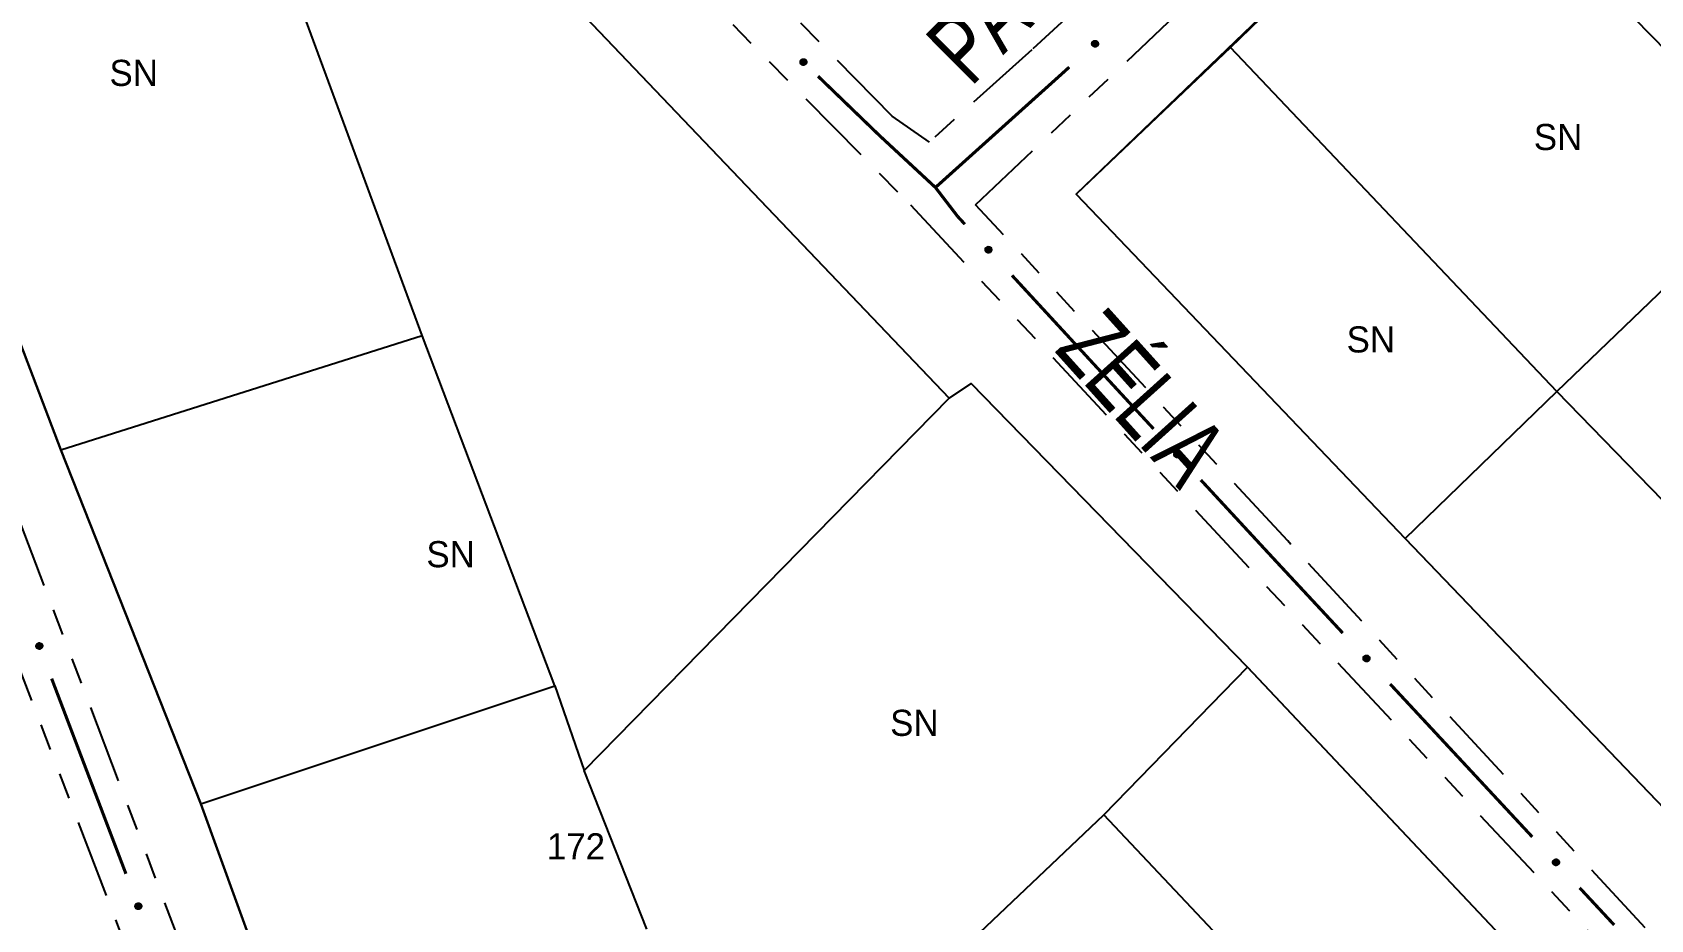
# Model space of a CAD drawing. Extents: x 204373 to 205952, y 4873300 to 4875179.
# Drawn here: x 205506.9 to 205599.9, y 4874793.6 to 4874844.6 of the extents above; entities that cross this region are included whole.
import ezdxf
from ezdxf.enums import TextEntityAlignment as Align

# ---------------------------------------------------------------- set-up
doc = ezdxf.new("R2010")
doc.units = 0
doc.header["$LTSCALE"] = 1.5
doc.header["$MEASUREMENT"] = 0
doc.linetypes.add('TRACO_25', pattern=[8, 3, -1, 1, -1, 1, -1])
for name, color, linetype in [('CD_MALHA_LOTES', 7, 'CONTINUOUS'), ('RU-QUADRA', 220, 'CONTINUOUS'), ('SV-EIXO-RUA-N-PAV', 6, 'CONTINUOUS'), ('SV-RUA-NAO-PAV', 7, 'CONTINUOUS'), ('SV-TXT-RUA-PAV', 7, 'CONTINUOUS'), ('Th_NmrPort', 1, 'CONTINUOUS')]:
    doc.layers.add(name, color=color, linetype=linetype)
doc.styles.add('ARIAL', font='ARIAL.SHX')

msp = doc.modelspace()

# ---------------------------------------------------------------- linework, layer by layer
at = {"layer": 'CD_MALHA_LOTES', "linetype": 'Continuous', "flags": 128}
for points in [[(205520.211141, 4874864.919674), (205559.614583, 4874823.609614)], [(205529.320539, 4874827.211004), (205515.974212, 4874863.436749)], [(205508.559586, 4874820.643763), (205495.001413, 4874856.233969)], [(205575.795304, 4874843.76612), (205588.551171, 4874856.118853)], [(205607.572614, 4874836.70113), (205588.551171, 4874856.118853)], [(205575.795304, 4874843.76612), (205566.923932, 4874835.331044)], [(205594.556076, 4874823.987322), (205575.795304, 4874843.76612)], [(205566.923932, 4874835.331044), (205585.830135, 4874815.552247)], [(205594.556076, 4874823.987322), (205603.791029, 4874832.858695)], [(205508.559586, 4874820.643763), (205529.320539, 4874827.211004)], [(205536.947012, 4874807.08559), (205529.320539, 4874827.211004)], [(205559.614583, 4874823.609614), (205560.885662, 4874824.457)], [(205560.885662, 4874824.457), (205576.774147, 4874808.144822)], [(205538.641784, 4874802.213121), (205559.614583, 4874823.609614)], [(205585.830135, 4874815.552247), (205594.556076, 4874823.987322)], [(205615.498332, 4874802.463336), (205594.556076, 4874823.987322)], [(205516.609752, 4874800.306503), (205508.559586, 4874820.643763)], [(205606.62696, 4874793.882829), (205585.830135, 4874815.552247)], [(205568.512135, 4874799.670964), (205576.774147, 4874808.144822)], [(205576.774147, 4874808.144822), (205597.958793, 4874785.689097)], [(205516.609752, 4874800.306503), (205536.947012, 4874807.08559)], [(205536.947012, 4874807.08559), (205538.641784, 4874802.213121)], [(205542.243173, 4874793.103723), (205538.641784, 4874802.213121)], [(205521.905913, 4874785.689097), (205516.609752, 4874800.306503)], [(205551.988111, 4874783.994325), (205568.512135, 4874799.670964)], [(205589.273088, 4874777.638932), (205568.512135, 4874799.670964)]]:
    msp.add_lwpolyline(points, dxfattribs=at)
at = {"layer": 'RU-QUADRA', "linetype": 'Continuous', "flags": 128}
for points in [[(205597.958793, 4874785.689097), (205576.774147, 4874808.144822), (205560.885662, 4874824.457), (205559.614583, 4874823.609614), (205520.211141, 4874864.919674), (205515.974212, 4874863.436749), (205508.135893, 4874882.50293), (205506.017429, 4874885.256934), (205502.839732, 4874887.587245), (205499.873881, 4874888.858324), (205484.197243, 4874883.985855), (205495.001413, 4874856.233969), (205508.559586, 4874820.643763), (205516.609752, 4874800.306503), (205521.905913, 4874785.689097)], [(205619.725203, 4874885.971951), (205588.551171, 4874856.118853), (205566.923932, 4874835.331044), (205585.830135, 4874815.552247), (205606.62696, 4874793.882829)]]:
    msp.add_lwpolyline(points, dxfattribs=at)
at = {"layer": 'SV-EIXO-RUA-N-PAV'}
for points in [[(205568.179502, 4874843.994175), (205568.17785, 4874843.945295), (205568.166434, 4874843.903623), (205568.146909, 4874843.871606), (205568.122278, 4874843.847813), (205568.094338, 4874843.826309), (205568.061385, 4874843.810844), (205568.021009, 4874843.801781), (205567.971964, 4874843.803095), (205567.930043, 4874843.817595), (205567.89763, 4874843.835058), (205567.871341, 4874843.859313), (205567.850906, 4874843.886805), (205567.835974, 4874843.921566), (205567.827189, 4874843.962573), (205567.829703, 4874844.011858), (205567.841175, 4874844.052636), (205567.860874, 4874844.083108), (205567.885426, 4874844.109382), (205567.914214, 4874844.130994), (205567.946648, 4874844.145988), (205567.987952, 4874844.154759), (205568.036563, 4874844.151633), (205568.077365, 4874844.140655), (205568.108105, 4874844.12139), (205568.133429, 4874844.096636), (205568.155337, 4874844.068874), (205568.172262, 4874844.036397), (205568.179502, 4874843.994175)], [(205551.213713, 4874843.099911), (205551.262596, 4874843.101485), (205551.30493, 4874843.092842), (205551.338165, 4874843.07547), (205551.36353, 4874843.052461), (205551.386829, 4874843.026), (205551.404433, 4874842.994138), (205551.416138, 4874842.954448), (205551.418061, 4874842.905423), (205551.406357, 4874842.862637), (205551.391069, 4874842.829143), (205551.3686, 4874842.801312), (205551.342514, 4874842.779109), (205551.308814, 4874842.761918), (205551.268475, 4874842.750448), (205551.219132, 4874842.749708), (205551.177686, 4874842.758466), (205551.145982, 4874842.776113), (205551.118146, 4874842.798879), (205551.094683, 4874842.826179), (205551.077583, 4874842.857555), (205551.066108, 4874842.89819), (205551.066023, 4874842.946902), (205551.074286, 4874842.988338), (205551.091483, 4874843.020282), (205551.114513, 4874843.047183), (205551.14077, 4874843.070874), (205551.172061, 4874843.089903), (205551.213713, 4874843.099911)], [(205561.857684, 4874832.317813), (205561.906575, 4874832.316519), (205561.94833, 4874832.30541), (205561.980489, 4874832.28612), (205562.004462, 4874832.261664), (205562.02617, 4874832.233883), (205562.041876, 4874832.201044), (205562.051235, 4874832.160736), (205562.050282, 4874832.111682), (205562.03609, 4874832.069656), (205562.018865, 4874832.037116), (205561.994803, 4874832.01065), (205561.967461, 4874831.990014), (205561.932811, 4874831.974827), (205561.89187, 4874831.965742), (205561.842568, 4874831.967894), (205561.801707, 4874831.979067), (205561.771091, 4874831.998541), (205561.744637, 4874832.0229), (205561.722815, 4874832.051528), (205561.707583, 4874832.083852), (205561.69851, 4874832.12509), (205561.701279, 4874832.173723), (205561.711957, 4874832.214604), (205561.730997, 4874832.245485), (205561.755564, 4874832.27099), (205561.783164, 4874832.293101), (205561.815517, 4874832.310264), (205561.857684, 4874832.317813)], [(205572.708394, 4874820.559574), (205572.757287, 4874820.55836), (205572.799061, 4874820.547319), (205572.831251, 4874820.528082), (205572.855264, 4874820.503665), (205572.877017, 4874820.475919), (205572.892777, 4874820.443106), (205572.902202, 4874820.402813), (205572.901328, 4874820.353758), (205572.887205, 4874820.311709), (205572.870033, 4874820.279141), (205572.846015, 4874820.252635), (205572.818707, 4874820.231955), (205572.784082, 4874820.216711), (205572.743155, 4874820.207559), (205572.69385, 4874820.209631), (205572.652971, 4874820.220737), (205572.622323, 4874820.240161), (205572.595829, 4874820.264476), (205572.573961, 4874820.293069), (205572.558676, 4874820.325368), (205572.549535, 4874820.366591), (205572.552225, 4874820.415229), (205572.562836, 4874820.456127), (205572.581825, 4874820.487039), (205572.606351, 4874820.512584), (205572.633915, 4874820.53474), (205572.66624, 4874820.551956), (205572.708394, 4874820.559574)], [(205507.365916, 4874809.535843), (205507.410819, 4874809.516457), (205507.445446, 4874809.490614), (205507.468123, 4874809.460747), (205507.48128, 4874809.429129), (205507.491097, 4874809.395266), (205507.493463, 4874809.358942), (205507.487158, 4874809.318045), (205507.468027, 4874809.272865), (205507.439222, 4874809.239133), (205507.41113, 4874809.215334), (205507.378951, 4874809.199716), (205507.345895, 4874809.19073), (205507.308082, 4874809.189521), (205507.266699, 4874809.196315), (205507.221735, 4874809.216651), (205507.187961, 4874809.24222), (205507.166785, 4874809.271684), (205507.151289, 4874809.304135), (205507.141681, 4874809.338826), (205507.139564, 4874809.374496), (205507.14648, 4874809.41615), (205507.16714, 4874809.460264), (205507.192257, 4874809.49424), (205507.221417, 4874809.515824), (205507.253708, 4874809.530361), (205507.287552, 4874809.54062), (205507.323967, 4874809.544518), (205507.365916, 4874809.535843)], [(205583.587663, 4874808.827936), (205583.636559, 4874808.826856), (205583.678363, 4874808.81593), (205583.710606, 4874808.796781), (205583.734686, 4874808.772431), (205583.756516, 4874808.744745), (205583.772366, 4874808.711976), (205583.781901, 4874808.671709), (205583.781163, 4874808.622651), (205583.767155, 4874808.580563), (205583.750073, 4874808.547948), (205583.726128, 4874808.521377), (205583.698877, 4874808.500621), (205583.664293, 4874808.485283), (205583.623392, 4874808.476018), (205583.574081, 4874808.477954), (205583.533172, 4874808.488947), (205583.502471, 4874808.508287), (205583.47591, 4874808.53253), (205583.453963, 4874808.561062), (205583.43859, 4874808.593319), (205583.429335, 4874808.634517), (205583.431892, 4874808.683162), (205583.44239, 4874808.724089), (205583.461294, 4874808.755053), (205583.48575, 4874808.780665), (205583.513252, 4874808.802897), (205583.54553, 4874808.820202), (205583.587663, 4874808.827936)], [(205594.483981, 4874797.111697), (205594.532877, 4874797.110617), (205594.574681, 4874797.099691), (205594.606924, 4874797.080542), (205594.631004, 4874797.056192), (205594.652833, 4874797.028506), (205594.668684, 4874796.995737), (205594.678219, 4874796.95547), (205594.67748, 4874796.906412), (205594.663473, 4874796.864324), (205594.646391, 4874796.831709), (205594.622446, 4874796.805138), (205594.595195, 4874796.784382), (205594.560611, 4874796.769044), (205594.51971, 4874796.759779), (205594.470399, 4874796.761715), (205594.42949, 4874796.772708), (205594.398789, 4874796.792049), (205594.372228, 4874796.816291), (205594.350281, 4874796.844823), (205594.334908, 4874796.87708), (205594.325653, 4874796.918278), (205594.32821, 4874796.966923), (205594.338708, 4874797.00785), (205594.357612, 4874797.038814), (205594.382068, 4874797.064426), (205594.40957, 4874797.086658), (205594.441848, 4874797.103963), (205594.483981, 4874797.111697)], [(205513.057201, 4874794.582272), (205513.102103, 4874794.562886), (205513.13673, 4874794.537043), (205513.159407, 4874794.507176), (205513.172564, 4874794.475558), (205513.182382, 4874794.441695), (205513.184747, 4874794.405371), (205513.178442, 4874794.364474), (205513.159312, 4874794.319294), (205513.130506, 4874794.285562), (205513.102415, 4874794.261763), (205513.070235, 4874794.246145), (205513.03718, 4874794.237159), (205512.999367, 4874794.23595), (205512.957984, 4874794.242744), (205512.913019, 4874794.26308), (205512.879245, 4874794.288649), (205512.85807, 4874794.318113), (205512.842574, 4874794.350564), (205512.832965, 4874794.385255), (205512.830849, 4874794.420925), (205512.837765, 4874794.462579), (205512.858424, 4874794.506693), (205512.883541, 4874794.540669), (205512.912701, 4874794.562253), (205512.944992, 4874794.57679), (205512.978836, 4874794.58705), (205513.015251, 4874794.590948), (205513.057201, 4874794.582272)]]:
    msp.add_lwpolyline(points, close=True, dxfattribs=at)
for points in [[(205567.987952, 4874844.154759), (205567.827189, 4874843.962573)], [(205567.946648, 4874844.145988), (205567.829703, 4874844.011858)], [(205568.010444, 4874844.149482), (205567.833491, 4874843.944495)], [(205567.964823, 4874844.144909), (205567.833876, 4874843.992775)], [(205568.036563, 4874844.151633), (205567.835974, 4874843.921566)], [(205567.927646, 4874844.135102), (205567.839859, 4874844.036923)], [(205567.914214, 4874844.130994), (205567.841175, 4874844.052636)], [(205568.054684, 4874844.145426), (205567.846236, 4874843.908142)], [(205568.077365, 4874844.140655), (205567.850906, 4874843.886805)], [(205568.089649, 4874844.129258), (205567.86302, 4874843.875459)], [(205568.108105, 4874844.12139), (205567.871341, 4874843.859313)], [(205568.118554, 4874844.107585), (205567.88403, 4874843.850302)], [(205568.133429, 4874844.096636), (205567.89763, 4874843.835058)], [(205568.142316, 4874844.079397), (205567.918718, 4874843.828351)], [(205568.155337, 4874844.068874), (205567.930043, 4874843.817595)], [(205568.160203, 4874844.04956), (205567.954693, 4874843.813101)], [(205568.172262, 4874844.036397), (205567.971964, 4874843.803095)], [(205568.17405, 4874844.016052), (205567.99783, 4874843.8062)], [(205568.179502, 4874843.994175), (205568.021009, 4874843.801781)], [(205568.17752, 4874843.967587), (205568.046388, 4874843.811597)], [(205568.17785, 4874843.945295), (205568.061385, 4874843.810844)], [(205568.171445, 4874843.921511), (205568.083751, 4874843.825259)], [(205568.166434, 4874843.903623), (205568.094338, 4874843.826309)], [(205551.066023, 4874842.946902), (205551.308814, 4874842.761918)], [(205551.066108, 4874842.89819), (205551.268475, 4874842.750448)], [(205551.069891, 4874842.920981), (205551.286098, 4874842.757928)], [(205551.071021, 4874842.965392), (205551.321532, 4874842.773042)], [(205551.074286, 4874842.988338), (205551.342514, 4874842.779109)], [(205551.077461, 4874842.875762), (205551.237898, 4874842.75513)], [(205551.077583, 4874842.857555), (205551.219132, 4874842.749708)], [(205551.084848, 4874843.001347), (205551.353037, 4874842.791945)], [(205551.089698, 4874842.839311), (205551.193452, 4874842.758189)], [(205551.091483, 4874843.020282), (205551.3686, 4874842.801312)], [(205551.104568, 4874843.031618), (205551.376755, 4874842.814568)], [(205551.114513, 4874843.047183), (205551.391069, 4874842.829143)], [(205551.131128, 4874843.057187), (205551.39637, 4874842.850627)], [(205551.14077, 4874843.070874), (205551.406357, 4874842.862637)], [(205551.159722, 4874843.077003), (205551.409216, 4874842.887529)], [(205551.172061, 4874843.089903), (205551.418061, 4874842.905423)], [(205551.192244, 4874843.093029), (205551.413257, 4874842.931028)], [(205551.213713, 4874843.099911), (205551.416138, 4874842.954448)], [(205551.240375, 4874843.099686), (205551.40467, 4874842.979124)], [(205551.262596, 4874843.101485), (205551.404433, 4874842.994138)], [(205551.28675, 4874843.096662), (205551.388574, 4874843.015505)], [(205551.30493, 4874843.092842), (205551.386829, 4874843.026)], [(205551.094683, 4874842.826179), (205551.177686, 4874842.758466)], [(205561.69851, 4874832.12509), (205561.89187, 4874831.965742)], [(205561.701279, 4874832.173723), (205561.932811, 4874831.974827)], [(205561.703622, 4874832.14762), (205561.909901, 4874831.972176)], [(205561.707353, 4874832.191889), (205561.946159, 4874831.985187)], [(205561.707583, 4874832.083852), (205561.842568, 4874831.967894)], [(205561.708529, 4874832.102035), (205561.861619, 4874831.972207)], [(205561.711957, 4874832.214604), (205561.967461, 4874831.990014)], [(205561.718608, 4874832.06493), (205561.817429, 4874831.977866)], [(205561.722815, 4874832.051528), (205561.801707, 4874831.979067)], [(205561.723264, 4874832.226972), (205561.978718, 4874832.002211)], [(205561.730997, 4874832.245485), (205561.994803, 4874832.01065)], [(205561.744724, 4874832.256035), (205562.003721, 4874832.023405)], [(205561.755564, 4874832.27099), (205562.018865, 4874832.037116)], [(205561.772737, 4874832.280003), (205562.025416, 4874832.058252)], [(205561.783164, 4874832.293101), (205562.03609, 4874832.069656)], [(205561.802443, 4874832.298109), (205562.040403, 4874832.094338)], [(205561.815517, 4874832.310264), (205562.050282, 4874832.111682)], [(205561.835848, 4874832.312201), (205562.046987, 4874832.137525)], [(205561.857684, 4874832.317813), (205562.051235, 4874832.160736)], [(205561.884287, 4874832.316026), (205562.041233, 4874832.186042)], [(205561.906575, 4874832.316519), (205562.041876, 4874832.201044)], [(205561.930405, 4874832.310289), (205562.027298, 4874832.223304)], [(205561.94833, 4874832.30541), (205562.02617, 4874832.233883)], [(205572.606351, 4874820.512584), (205572.870033, 4874820.279141)], [(205572.623509, 4874820.521625), (205572.876551, 4874820.300287)], [(205572.633915, 4874820.53474), (205572.887205, 4874820.311709)], [(205572.653185, 4874820.53978), (205572.891478, 4874820.336398)], [(205572.66624, 4874820.551956), (205572.901328, 4874820.353758)], [(205572.686567, 4874820.553927), (205572.897991, 4874820.379595)], [(205572.708394, 4874820.559574), (205572.902202, 4874820.402813)], [(205572.735, 4874820.557831), (205572.892159, 4874820.428103)], [(205572.757287, 4874820.55836), (205572.892777, 4874820.443106)], [(205572.781127, 4874820.552169), (205572.878162, 4874820.465342)], [(205572.799061, 4874820.547319), (205572.877017, 4874820.475919)], [(205572.549535, 4874820.366591), (205572.743155, 4874820.207559)], [(205572.552225, 4874820.415229), (205572.784082, 4874820.216711)], [(205572.55461, 4874820.38913), (205572.761176, 4874820.214023)], [(205572.558269, 4874820.433405), (205572.797413, 4874820.227093)], [(205572.558676, 4874820.325368), (205572.69385, 4874820.209631)], [(205572.559591, 4874820.343552), (205572.712894, 4874820.213975)], [(205572.562836, 4874820.456127), (205572.818707, 4874820.231955)], [(205572.569732, 4874820.306464), (205572.668694, 4874820.219562)], [(205572.573961, 4874820.293069), (205572.652971, 4874820.220737)], [(205572.574123, 4874820.468513), (205572.829944, 4874820.24417)], [(205572.581825, 4874820.487039), (205572.846015, 4874820.252635)], [(205572.595535, 4874820.497611), (205572.854912, 4874820.265404)], [(205507.139564, 4874809.374496), (205507.221735, 4874809.216651)], [(205507.141681, 4874809.338826), (205507.187961, 4874809.24222)], [(205507.14276, 4874809.352831), (205507.202109, 4874809.235258)], [(205507.14648, 4874809.41615), (205507.266699, 4874809.196315)], [(205507.147205, 4874809.391023), (205507.241024, 4874809.213568)], [(205507.159606, 4874809.435162), (205507.28583, 4874809.195581)], [(205507.16714, 4874809.460264), (205507.308082, 4874809.189521)], [(205507.179534, 4874809.474867), (205507.324326, 4874809.194173)], [(205507.192257, 4874809.49424), (205507.345895, 4874809.19073)], [(205507.207352, 4874809.501515), (205507.360881, 4874809.197865)], [(205507.221417, 4874809.515824), (205507.378951, 4874809.199716)], [(205507.238083, 4874809.520511), (205507.391973, 4874809.208239)], [(205507.253708, 4874809.530361), (205507.41113, 4874809.215334)], [(205507.273001, 4874809.532341), (205507.425073, 4874809.232517)], [(205507.287552, 4874809.54062), (205507.439222, 4874809.239133)], [(205507.30731, 4874809.538098), (205507.452406, 4874809.26044)], [(205507.323967, 4874809.544518), (205507.468027, 4874809.272865)], [(205507.34356, 4874809.538755), (205507.474581, 4874809.298079)], [(205507.365916, 4874809.535843), (205507.487158, 4874809.318045)], [(205507.389946, 4874809.524289), (205507.487286, 4874809.345255)], [(205507.410819, 4874809.516457), (205507.493463, 4874809.358942)], [(205507.430622, 4874809.50181), (205507.488209, 4874809.385027)], [(205507.445446, 4874809.490614), (205507.491097, 4874809.395266)], [(205583.429335, 4874808.634517), (205583.623392, 4874808.476018)], [(205583.431892, 4874808.683162), (205583.664293, 4874808.485283)], [(205583.434349, 4874808.657069), (205583.641395, 4874808.482531)], [(205583.437885, 4874808.701354), (205583.677596, 4874808.495701)], [(205583.43859, 4874808.593319), (205583.574081, 4874808.477954)], [(205583.439455, 4874808.611506), (205583.593114, 4874808.48235)], [(205583.44239, 4874808.724089), (205583.698877, 4874808.500621)], [(205583.449697, 4874808.574445), (205583.548899, 4874808.487816)], [(205583.453643, 4874808.736506), (205583.71008, 4874808.512867)], [(205583.453963, 4874808.561062), (205583.533172, 4874808.488947)], [(205583.461294, 4874808.755053), (205583.726128, 4874808.521377)], [(205583.474975, 4874808.765663), (205583.73499, 4874808.53417)], [(205583.48575, 4874808.780665), (205583.750073, 4874808.547948)], [(205583.502883, 4874808.789754), (205583.756532, 4874808.569113)], [(205583.513252, 4874808.802897), (205583.767155, 4874808.580563)], [(205583.532509, 4874808.807989), (205583.77136, 4874808.605264)], [(205583.54553, 4874808.820202), (205583.781163, 4874808.622651)], [(205583.565852, 4874808.822228), (205583.777754, 4874808.648479)], [(205583.587663, 4874808.827936), (205583.781901, 4874808.671709)], [(205583.614273, 4874808.826266), (205583.771789, 4874808.696971)], [(205583.636559, 4874808.826856), (205583.772366, 4874808.711976)], [(205583.660416, 4874808.820731), (205583.757689, 4874808.734171)], [(205583.678363, 4874808.81593), (205583.756516, 4874808.744745)], [(205594.325653, 4874796.918278), (205594.51971, 4874796.759779)], [(205594.32821, 4874796.966923), (205594.560611, 4874796.769044)], [(205594.330667, 4874796.94083), (205594.537713, 4874796.766292)], [(205594.334203, 4874796.985115), (205594.573914, 4874796.779462)], [(205594.334908, 4874796.87708), (205594.470399, 4874796.761715)], [(205594.335773, 4874796.895267), (205594.489431, 4874796.766112)], [(205594.338708, 4874797.00785), (205594.595195, 4874796.784382)], [(205594.346015, 4874796.858206), (205594.445217, 4874796.771577)], [(205594.34996, 4874797.020267), (205594.606398, 4874796.796628)], [(205594.350281, 4874796.844823), (205594.42949, 4874796.772708)], [(205594.357612, 4874797.038814), (205594.622446, 4874796.805138)], [(205594.371293, 4874797.049424), (205594.631307, 4874796.817931)], [(205594.382068, 4874797.064426), (205594.646391, 4874796.831709)], [(205594.399201, 4874797.073515), (205594.65285, 4874796.852874)], [(205594.40957, 4874797.086658), (205594.663473, 4874796.864324)], [(205594.428827, 4874797.091751), (205594.667678, 4874796.889025)], [(205594.441848, 4874797.103963), (205594.67748, 4874796.906412)], [(205594.46217, 4874797.105989), (205594.674072, 4874796.93224)], [(205594.483981, 4874797.111697), (205594.678219, 4874796.95547)], [(205594.510591, 4874797.110027), (205594.668106, 4874796.980732)], [(205594.532877, 4874797.110617), (205594.668684, 4874796.995737)], [(205594.556734, 4874797.104492), (205594.654007, 4874797.017932)], [(205594.574681, 4874797.099691), (205594.652833, 4874797.028506)], [(205512.837765, 4874794.462579), (205512.957984, 4874794.242744)], [(205512.85089, 4874794.481592), (205512.977114, 4874794.24201)], [(205512.858424, 4874794.506693), (205512.999367, 4874794.23595)], [(205512.870819, 4874794.521297), (205513.01561, 4874794.240602)], [(205512.883541, 4874794.540669), (205513.03718, 4874794.237159)], [(205512.898637, 4874794.547944), (205513.052165, 4874794.244294)], [(205512.912701, 4874794.562253), (205513.070235, 4874794.246145)], [(205512.929367, 4874794.56694), (205513.083257, 4874794.254668)], [(205512.944992, 4874794.57679), (205513.102415, 4874794.261763)], [(205512.964285, 4874794.57877), (205513.116358, 4874794.278946)], [(205512.978836, 4874794.58705), (205513.130506, 4874794.285562)], [(205512.998594, 4874794.584528), (205513.14369, 4874794.306869)], [(205513.015251, 4874794.590948), (205513.159312, 4874794.319294)], [(205513.034844, 4874794.585184), (205513.165865, 4874794.344508)], [(205513.057201, 4874794.582272), (205513.178442, 4874794.364474)], [(205513.08123, 4874794.570718), (205513.17857, 4874794.391684)], [(205513.102103, 4874794.562886), (205513.184747, 4874794.405371)], [(205513.121906, 4874794.548239), (205513.179493, 4874794.431456)], [(205513.13673, 4874794.537043), (205513.182382, 4874794.441695)], [(205512.830849, 4874794.420925), (205512.913019, 4874794.26308)], [(205512.832965, 4874794.385255), (205512.879245, 4874794.288649)], [(205512.834045, 4874794.39926), (205512.893393, 4874794.281687)], [(205512.838489, 4874794.437452), (205512.932308, 4874794.259997)]]:
    msp.add_lwpolyline(points, dxfattribs=at)
at = {"layer": 'SV-EIXO-RUA-N-PAV', "const_width": 0.18}
for points in [[(205552.081388, 4874842.110003), (205554.960311, 4874839.332989)], [(205566.003051, 4874842.165812), (205559.084485, 4874835.946091)], [(205566.518742, 4874842.634264), (205566.003051, 4874842.165812)], [(205554.960311, 4874839.332989), (205555.614725, 4874838.701741)], [(205555.614725, 4874838.701741), (205558.613226, 4874835.919072)], [(205558.613226, 4874835.919072), (205558.830323, 4874835.717602)], [(205559.084485, 4874835.946091), (205558.830323, 4874835.717602)], [(205558.830323, 4874835.717602), (205559.867616, 4874834.365925)], [(205559.867616, 4874834.365925), (205560.104873, 4874834.056759)], [(205560.104873, 4874834.056759), (205560.518529, 4874833.608048)], [(205563.22974, 4874830.667073), (205568.652163, 4874824.785123)], [(205568.652163, 4874824.785123), (205569.240004, 4874824.147465)], [(205569.240004, 4874824.147465), (205571.367134, 4874821.847619)], [(205574.083145, 4874818.911077), (205578.157163, 4874814.506263)], [(205578.157163, 4874814.506263), (205578.297718, 4874814.354296)], [(205578.297718, 4874814.354296), (205582.242864, 4874810.112287)], [(205508.025554, 4874807.493207), (205512.294017, 4874796.278028)], [(205584.966944, 4874807.183227), (205593.139182, 4874798.396048)], [(205595.863262, 4874795.466988), (205597.225301, 4874794.002458)], [(205597.225301, 4874794.002458), (205597.845348, 4874793.335755)]]:
    msp.add_lwpolyline(points, dxfattribs=at)
at = {"layer": 'SV-RUA-NAO-PAV', "linetype": 'TRACO_25'}
for points in [[(205509.277118, 4874950.710111, 5.464286), (205522.470673, 4874938.882775, 5.736753), (205548.765286, 4874916.160151, 5.11751), (205571.991468, 4874893.919541, 5.167049), (205588.345519, 4874877.783954, 6.702772), (205589.810896, 4874872.610887, 7.099087), (205588.877776, 4874868.092581, 7.396324), (205585.368769, 4874863.013963, 7.693561), (205564.368363, 4874843.632657, 8.288033), (205558.478246, 4874838.327793, 8.288033), (205556.350529, 4874839.807588, 8.139416), (205531.314874, 4874865.337002, 6.752311), (205511.19694, 4874885.528348, 6.232147), (205505.635155, 4874890.989009, 6.430305), (205501.994714, 4874892.80923, 6.603693), (205497.005962, 4874893.213723, 6.678002), (205480.24349, 4874888.772034, 7.644021), (205477.812452, 4874890.128862, 7.693561), (205476.715049, 4874891.347248, 7.693561), (205453.526975, 4874954.886369, 6.727542)], [(205577.032642, 4874653.512794, 8.932047), (205573.366979, 4874653.789211, 8.932047), (205569.864168, 4874656.414517, 8.932047), (205568.050908, 4874659.275518, 8.882507), (205528.943498, 4874756.764277, 9.427441), (205494.730506, 4874846.656697, 8.312803), (205479.826992, 4874881.553073, 8.065106), (205480.024216, 4874883.916897, 7.842179), (205481.676763, 4874885.662956, 7.693561), (205497.477871, 4874890.449685, 6.653233), (205501.613062, 4874890.105188, 6.603693), (205504.556506, 4874888.69688, 6.405535), (205517.702543, 4874875.011518, 6.256917), (205557.388447, 4874834.714064, 8.164186), (205605.790712, 4874782.890843, 8.907277), (205653.138353, 4874734.273788, 9.031125), (205658.242039, 4874727.556311, 9.031125), (205659.125497, 4874724.930602, 9.031125), (205658.603777, 4874722.897016, 9.031125)], [(205607.7682, 4874784.356994, 9.055895), (205579.079061, 4874815.40733, 8.832968), (205561.141301, 4874834.728918, 8.585271), (205572.21527, 4874845.219487, 8.585271), (205587.595558, 4874860.07872, 7.693561), (205591.842905, 4874866.008978, 7.222936), (205593.533104, 4874869.867441, 7.222936), (205594.755015, 4874872.250169, 7.222936), (205596.465692, 4874874.938374, 7.222936), (205599.887044, 4874878.237535, 7.222936), (205603.919352, 4874882.208748, 7.222936)], [(205512.199158, 4874600.538045, 8.981586), (205509.381997, 4874601.166143, 8.981586), (205506.447933, 4874605.447087, 8.956816), (205464.785331, 4874707.339042, 9.50175), (205422.982109, 4874807.571312, 9.749447), (205410.473074, 4874842.671553, 9.427441), (205410.509602, 4874846.798578, 9.303593), (205411.296525, 4874850.33967, 9.303593), (205413.873958, 4874854.140671, 9.303593), (205416.437805, 4874856.40662, 9.278823), (205449.792645, 4874868.750232, 9.006355), (205474.707984, 4874878.002602, 8.139416), (205476.541958, 4874877.481926, 7.966028), (205478.241102, 4874875.955849, 7.966028), (205481.775143, 4874868.322037, 7.990797), (205496.673534, 4874832.84687, 8.337573), (205536.503737, 4874728.807886, 9.353131), (205566.718195, 4874653.826902, 8.882507), (205567.333554, 4874649.366544, 8.882507), (205567.272395, 4874645.5378, 8.882507)]]:
    msp.add_polyline3d(points, dxfattribs=at)

# ---------------------------------------------------------------- texts
at = {"layer": 'SV-TXT-RUA-PAV', "style": 'ARIAL', "width": 0.7}
for s, rotation, p in [('PASSAGEM', 45, (205560.872505, 4874841.460989)), ('ZÉLIA', 312, (205565.614931, 4874826.345187))]:
    msp.add_text(s, height=4, rotation=rotation, dxfattribs=at).set_placement(p)
at = {"layer": 'Th_NmrPort', "color": 1}
for s, p in [('SN', (205511.348551, 4874842.304401)), ('SN', (205593.226173, 4874838.620351)), ('SN', (205582.46418, 4874826.985764)), ('SN', (205529.566214, 4874814.64436)), ('SN', (205556.226051, 4874804.951363)), ('172', (205536.489536, 4874797.855302))]:
    msp.add_text(s, height=1.5, dxfattribs=at).set_placement(p, align=Align.MIDDLE_LEFT)

doc.saveas('drawing.dxf')
